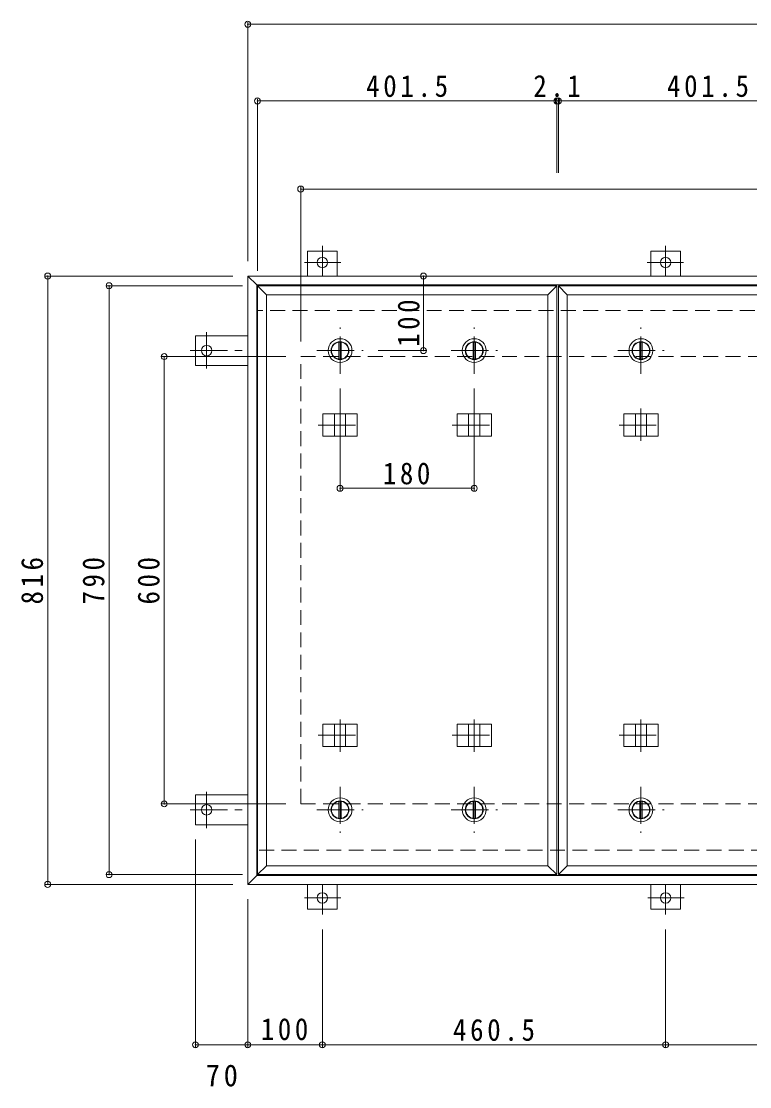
# Model space of a CAD drawing. Units: millimetres at full size, sheet at 1:10; some dimension numbers follow another scale. Extents: x -2686 to 2781, y -1962 to 1858.
# Drawn here: x -2686 to -1709, y -198 to 1231 of the extents above; entities that cross this region are included whole.
import ezdxf

# ---------------------------------------------------------------- set-up
doc = ezdxf.new("R2010")
doc.units = ezdxf.units.MM
doc.header["$LTSCALE"] = 10
doc.header["$PDMODE"] = 32
doc.header["$PDSIZE"] = 8
doc.linetypes.add('CHAIN1', pattern=[8, 5, -1, 1, -1])
doc.linetypes.add('DASHED2', pattern=[3, 2, -1])
for name, color, linetype, lineweight in [('0-1_躯体', 2, 'DASHED2', 9), ('0-2_仕上', 4, 'Continuous', 9), ('0-3_建具', 4, 'Continuous', 9), ('0-C', 2, 'Continuous', 9), ('0-E', 3, 'Continuous', 9), ('0-F', 7, 'Continuous', 9)]:
    doc.layers.add(name, color=color, linetype=linetype, lineweight=lineweight)
doc.styles.add('ＭＳ ゴシック', font='')
doc.styles.get('ＭＳ ゴシック').set_extended_font_data('MS Gothic')

msp = doc.modelspace()

# ---------------------------------------------------------------- linework, layer by layer
at = {"layer": '0-1_躯体'}
for p, q in [((-352.35, 842.92), (-2370.35, 842.92)), ((-2311.35, 180.92), (-2311.35, 780.92)), ((-2311.35, 780.92), (-411.35, 780.92)), ((-2311.35, 180.92), (-411.35, 180.92)), ((-756.97, 118.92), (-2370.35, 118.92))]:
    msp.add_line(p, q, dxfattribs=at)
at = {"layer": '0-2_仕上'}
for p, q in [((-2369.35, 85.92), (-2369.35, 875.92)), ((-1967.85, 875.92), (-2369.35, 875.92)), ((-1965.72, 85.92), (-1965.72, 875.92)), ((-1564.22, 875.92), (-1965.72, 875.92)), ((-2357.35, 97.92), (-2357.35, 863.92)), ((-1953.72, 97.92), (-1953.72, 863.92))]:
    msp.add_line(p, q, dxfattribs=at)
for points in [[(-1979.85, 863.92), (-2357.35, 863.92), (-2369.35, 875.92)], [(-2357.35, 97.92), (-1979.85, 97.92), (-1967.85, 85.92), (-1967.85, 875.92)], [(-1979.85, 97.92), (-1979.85, 863.92), (-1967.85, 875.92)], [(-1576.22, 863.92), (-1953.72, 863.92), (-1965.72, 875.92)], [(-1953.72, 97.92), (-1576.22, 97.92), (-1564.22, 85.92), (-1564.22, 875.92)], [(-2357.35, 97.92), (-2369.35, 85.92), (-1967.85, 85.92)], [(-1953.72, 97.92), (-1965.72, 85.92), (-1564.22, 85.92)]]:
    msp.add_lwpolyline(points, dxfattribs=at)
at = {"layer": '0-3_建具', "color": 2}
for p, q in [((-2382.35, 72.92), (-2382.35, 888.92)), ((-2382.35, 888.92), (-2370.35, 876.92)), ((-340.35, 888.92), (-2382.35, 888.92)), ((-2370.35, 84.92), (-2370.35, 876.92)), ((-352.35, 876.92), (-2370.35, 876.92)), ((-2382.35, 72.92), (-2370.35, 84.92)), ((-340.35, 72.92), (-2382.35, 72.92)), ((-352.35, 84.92), (-2370.35, 84.92))]:
    msp.add_line(p, q, dxfattribs=at)
at = {"layer": '0-3_建具'}
for p, q in [((-2281.69, 703.92), (-2281.69, 673.92)), ((-2281.69, 703.92), (-2235.51, 703.92)), ((-2266.1, 703.92), (-2266.1, 673.92)), ((-2251.1, 703.92), (-2251.1, 673.92)), ((-2235.51, 703.92), (-2235.51, 673.92)), ((-2101.69, 703.92), (-2101.69, 673.92)), ((-2101.69, 703.92), (-2055.51, 703.92)), ((-2086.1, 703.92), (-2086.1, 673.92)), ((-2071.1, 703.92), (-2071.1, 673.92)), ((-2055.51, 703.92), (-2055.51, 673.92)), ((-1878.06, 703.92), (-1878.06, 673.92)), ((-1878.06, 703.92), (-1831.88, 703.92)), ((-1862.47, 703.92), (-1862.47, 673.92)), ((-1847.47, 703.92), (-1847.47, 673.92)), ((-1831.88, 703.92), (-1831.88, 673.92)), ((-2281.69, 673.92), (-2235.51, 673.92)), ((-2101.69, 673.92), (-2055.51, 673.92)), ((-1878.06, 673.92), (-1831.88, 673.92)), ((-2281.69, 257.92), (-2281.69, 287.92)), ((-2281.69, 287.92), (-2235.51, 287.92)), ((-2266.1, 257.92), (-2266.1, 287.92)), ((-2251.1, 257.92), (-2251.1, 287.92)), ((-2235.51, 257.92), (-2235.51, 287.92)), ((-2101.69, 257.92), (-2101.69, 287.92)), ((-2101.69, 287.92), (-2055.51, 287.92)), ((-2086.1, 257.92), (-2086.1, 287.92)), ((-2071.1, 257.92), (-2071.1, 287.92)), ((-2055.51, 257.92), (-2055.51, 287.92)), ((-1878.06, 257.92), (-1878.06, 287.92)), ((-1878.06, 287.92), (-1831.88, 287.92)), ((-1862.47, 257.92), (-1862.47, 287.92)), ((-1847.47, 257.92), (-1847.47, 287.92)), ((-1831.88, 257.92), (-1831.88, 287.92)), ((-2281.69, 257.92), (-2235.51, 257.92)), ((-2101.69, 257.92), (-2055.51, 257.92)), ((-1878.06, 257.92), (-1831.88, 257.92))]:
    msp.add_line(p, q, dxfattribs=at)
at = {"layer": '0-3_建具', "linetype": 'CHAIN1'}
for p, q in [((-2258.6, 711.04), (-2258.6, 667.8)), ((-2078.6, 711.04), (-2078.6, 667.8)), ((-1854.97, 711.04), (-1854.97, 667.8)), ((-2288.01, 688.92), (-2229.19, 688.92)), ((-2108.01, 688.92), (-2049.19, 688.92)), ((-1884.38, 688.92), (-1825.56, 688.92)), ((-2258.6, 250.81), (-2258.6, 294.04)), ((-2078.6, 250.81), (-2078.6, 294.04)), ((-1854.97, 250.81), (-1854.97, 294.04)), ((-2288.01, 272.92), (-2229.19, 272.92)), ((-2108.01, 272.92), (-2049.19, 272.92)), ((-1884.38, 272.92), (-1825.56, 272.92))]:
    msp.add_line(p, q, dxfattribs=at)
at = {"layer": '0-C', "linetype": 'CHAIN1'}
for p, q in [((-2258.6, 757.92), (-2258.6, 819.92)), ((-2078.6, 757.92), (-2078.6, 819.92)), ((-1854.97, 757.92), (-1854.97, 819.92)), ((-2289.6, 788.92), (-2227.6, 788.92)), ((-2109.6, 788.92), (-2047.6, 788.92)), ((-1885.97, 788.92), (-1823.97, 788.92)), ((-2258.6, 203.92), (-2258.6, 141.92)), ((-2078.6, 203.92), (-2078.6, 141.92)), ((-1854.97, 203.92), (-1854.97, 141.92)), ((-2289.6, 172.92), (-2227.6, 172.92)), ((-2109.6, 172.92), (-2047.6, 172.92)), ((-1885.97, 172.92), (-1823.97, 172.92))]:
    msp.add_line(p, q, dxfattribs=at)
at = {"layer": '0-C'}
for p, q in [((-2260.1, 800.33), (-2260.1, 777.52)), ((-2257.1, 800.33), (-2257.1, 777.52)), ((-2080.1, 800.33), (-2080.1, 777.52)), ((-2077.1, 800.33), (-2077.1, 777.52)), ((-1856.47, 800.33), (-1856.47, 777.52)), ((-1853.47, 800.33), (-1853.47, 777.52)), ((-2260.1, 161.52), (-2260.1, 184.33)), ((-2257.1, 161.52), (-2257.1, 184.33)), ((-2080.1, 161.52), (-2080.1, 184.33)), ((-2077.1, 161.52), (-2077.1, 184.33)), ((-1856.47, 161.52), (-1856.47, 184.33)), ((-1853.47, 161.52), (-1853.47, 184.33))]:
    msp.add_line(p, q, dxfattribs=at)
for centre, radius in [((-2258.6, 788.92), 16), ((-2258.6, 788.92), 12), ((-2258.6, 788.92), 11.5), ((-2078.6, 788.92), 16), ((-2078.6, 788.92), 12), ((-2078.6, 788.92), 11.5), ((-1854.97, 788.92), 16), ((-1854.97, 788.92), 12), ((-1854.97, 788.92), 11.5), ((-2258.6, 172.92), 16), ((-2078.6, 172.92), 16), ((-1854.97, 172.92), 16), ((-2258.6, 172.92), 12), ((-2258.6, 172.92), 11.5), ((-2078.6, 172.92), 12), ((-2078.6, 172.92), 11.5), ((-1854.97, 172.92), 12), ((-1854.97, 172.92), 11.5)]:
    msp.add_circle(centre, radius, dxfattribs=at)
at = {"layer": '0-E', "linetype": 'CHAIN1'}
for p, q in [((-2282.35, 929.28), (-2282.35, 889.12)), ((-1821.85, 929.28), (-1821.85, 889.12)), ((-2257.51, 907.12), (-2306.39, 907.12)), ((-1846.69, 907.12), (-1797.8, 907.12)), ((-2437.55, 813.76), (-2437.55, 764.88)), ((-2459.71, 788.92), (-2382.35, 788.92)), ((-2437.55, 148.08), (-2437.55, 196.97)), ((-2459.71, 172.92), (-2382.35, 172.92)), ((-2282.35, 32.57), (-2282.35, 72.72)), ((-1821.85, 32.57), (-1821.85, 72.72)), ((-2257.51, 54.72), (-2306.39, 54.72)), ((-1797.01, 54.72), (-1845.89, 54.72))]:
    msp.add_line(p, q, dxfattribs=at)
at = {"layer": '0-E'}
for p, q in [((-2302.35, 888.92), (-2302.35, 922.12)), ((-2262.35, 922.12), (-2302.35, 922.12)), ((-2262.35, 888.92), (-2262.35, 922.12)), ((-1841.85, 888.92), (-1841.85, 922.12)), ((-1841.85, 922.12), (-1801.85, 922.12)), ((-1801.85, 888.92), (-1801.85, 922.12)), ((-2382.35, 808.92), (-2452.55, 808.92)), ((-2452.55, 808.92), (-2452.55, 768.92)), ((-2382.35, 768.92), (-2452.55, 768.92)), ((-2382.35, 192.92), (-2452.55, 192.92)), ((-2452.55, 152.92), (-2452.55, 192.92)), ((-2382.35, 152.92), (-2452.55, 152.92)), ((-2302.35, 72.92), (-2302.35, 39.72)), ((-2262.35, 72.92), (-2262.35, 39.72)), ((-1841.85, 72.92), (-1841.85, 39.72)), ((-1801.85, 72.92), (-1801.85, 39.72)), ((-2262.35, 39.72), (-2302.35, 39.72)), ((-1801.85, 39.72), (-1841.85, 39.72))]:
    msp.add_line(p, q, dxfattribs=at)
for centre in [(-2282.35, 907.12), (-1821.85, 907.12), (-2437.55, 788.92), (-2437.55, 172.92), (-2282.35, 54.72), (-1821.85, 54.72)]:
    msp.add_circle(centre, 7, dxfattribs=at)
at = {"layer": '0-F'}
for p, q in [((-2382.35, 1229.64), (-2382.35, 908.92)), ((-2382.35, 1226.64), (-340.35, 1226.64)), ((-2369.35, 1126.84), (-2369.35, 895.92)), ((-2369.35, 1123.84), (-1967.85, 1123.84)), ((-1967.85, 1126.84), (-1967.85, 1027.25)), ((-1967.85, 1123.84), (-1965.72, 1123.84)), ((-1965.72, 1126.84), (-1965.72, 1027.25)), ((-1965.72, 1123.84), (-1564.22, 1123.84)), ((-2311.35, 1008.64), (-2311.35, 800.92)), ((-2311.35, 1005.64), (-411.35, 1005.64)), ((-2653.72, 888.92), (-2402.35, 888.92)), ((-2650.72, 888.92), (-2650.72, 72.92)), ((-2146.71, 888.92), (-2146.71, 788.92)), ((-2571.4, 875.92), (-2389.35, 875.92)), ((-2568.4, 85.92), (-2568.4, 875.92)), ((-2143.71, 788.92), (-2207.6, 788.92)), ((-2497.47, 780.92), (-2331.35, 780.92)), ((-2494.47, 180.92), (-2494.47, 780.92)), ((-2258.6, 601.17), (-2258.6, 737.92)), ((-2078.6, 601.17), (-2078.6, 737.92)), ((-2258.6, 604.17), (-2078.6, 604.17)), ((-2497.47, 180.92), (-2331.35, 180.92)), ((-2452.55, -145.32), (-2452.55, 132.92)), ((-2571.4, 85.92), (-2389.35, 85.92)), ((-2653.72, 72.92), (-2402.35, 72.92)), ((-2382.35, -145.32), (-2382.35, 52.92)), ((-2282.35, -145.32), (-2282.35, 12.57)), ((-1821.85, -145.32), (-1821.85, 12.57)), ((-2452.55, -142.32), (-2382.35, -142.32)), ((-2382.35, -142.32), (-2282.35, -142.32)), ((-2282.35, -142.32), (-1821.85, -142.32)), ((-1821.85, -142.32), (-1361.35, -142.32))]:
    msp.add_line(p, q, dxfattribs=at)
for p in [(-2382.35, 1226.64), (-2369.35, 1123.84), (-1967.85, 1123.84), (-1965.72, 1123.84), (-2311.35, 1005.64), (-2650.72, 888.92), (-2146.71, 888.92), (-2568.4, 875.92), (-2146.71, 788.92), (-2494.47, 780.92), (-2258.6, 604.17), (-2078.6, 604.17), (-2494.47, 180.92), (-2568.4, 85.92), (-2650.72, 72.92), (-2452.55, -142.32), (-2382.35, -142.32), (-2282.35, -142.32), (-1821.85, -142.32)]:
    msp.add_point(p, dxfattribs=at)

# ---------------------------------------------------------------- texts
at = {"layer": '0-F', "color": 2, "char_height": 29.33, "attachment_point": 7, "style": 'ＭＳ ゴシック'}
for s, insert in [('\\T1.28;\\W0.9;401.5', (-2223.6, 1128.84)), ('\\T1.27;\\W0.9;2.1', (-1999.29, 1128.84)), ('\\T1.28;\\W0.9;401.5', (-1819.97, 1128.84)), ('\\T1.27;\\W0.9;180', (-2201.1, 609.17)), ('\\T1.27;\\W0.9;100', (-2364.85, -136.32)), ('\\T1.28;\\W0.9;460.5', (-2107.1, -137.32)), ('\\T1.27;\\W0.95;70', (-2438.7, -198.5))]:
    msp.add_mtext(s, dxfattribs=dict(at, insert=insert))
at = {"layer": '0-F', "color": 2, "char_height": 29.33, "attachment_point": 7, "rotation": 90, "style": 'ＭＳ ゴシック'}
for s, insert in [('\\T1.27;\\W0.9;100', (-2151.71, 794)), ('\\T1.27;\\W0.9;816', (-2656.72, 448.42)), ('\\T1.27;\\W0.9;790', (-2574.4, 448.42)), ('\\T1.27;\\W0.9;600', (-2500.47, 448.42))]:
    msp.add_mtext(s, dxfattribs=dict(at, insert=insert))

doc.saveas('drawing.dxf')
